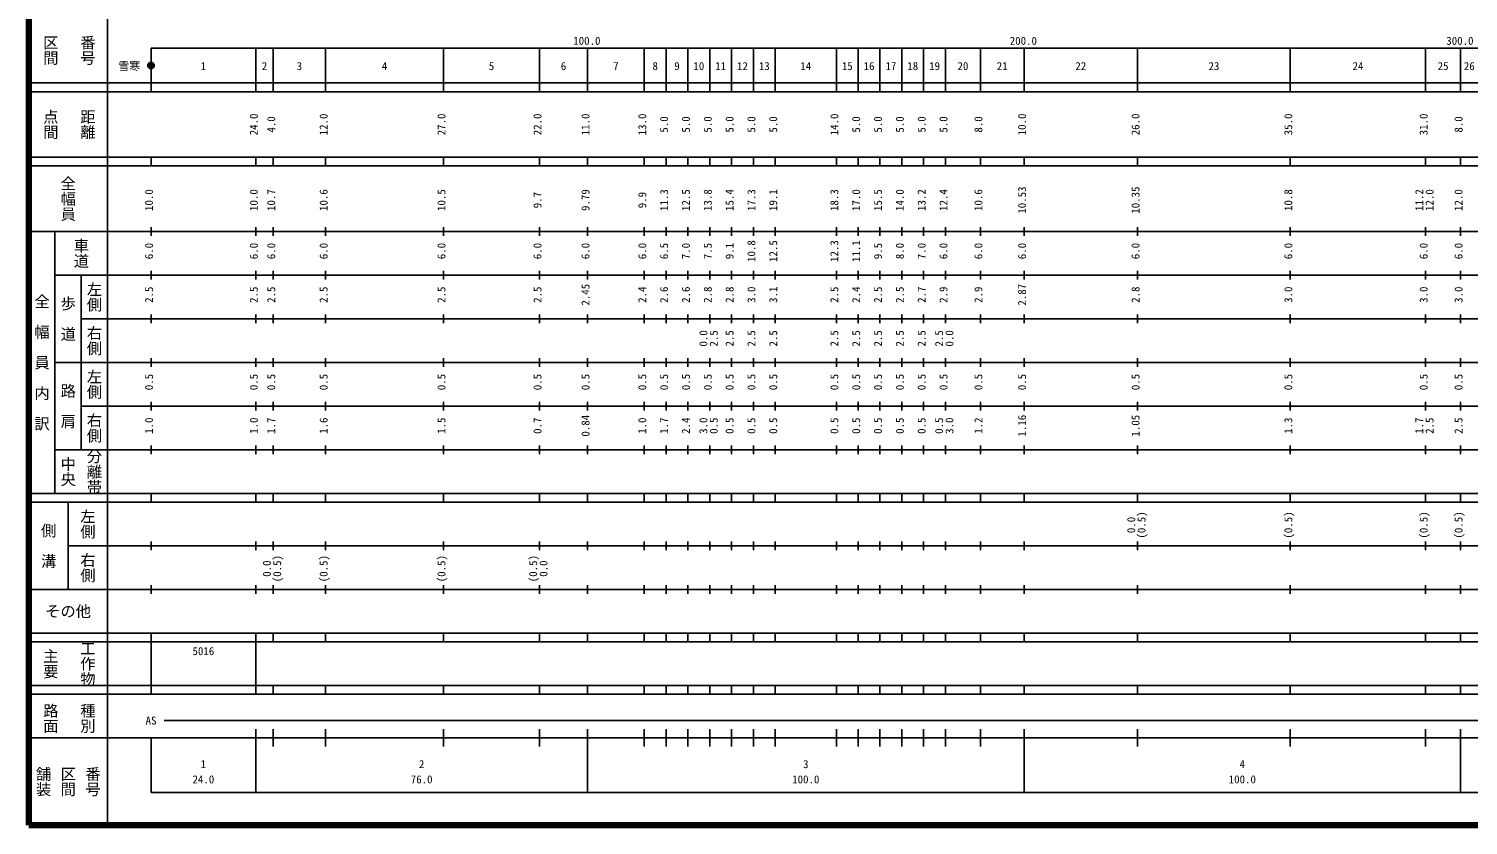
# Model space of a CAD drawing. Units: millimetres on the paper, enlarged 1000 times. Extents: x 40000 to 680000, y 20000 to 380000.
# Drawn here: x 40000 to 369752, y 20000 to 202409 of the extents above; entities that cross this region are included whole.
import ezdxf
from ezdxf.enums import TextEntityAlignment as Align

# ---------------------------------------------------------------- set-up
doc = ezdxf.new("R2010")
doc.units = ezdxf.units.MM
doc.header["$LTSCALE"] = 1000
doc.layers.add('M-TTL', color=2, linetype='Continuous', lineweight=140)
doc.layers.add('M-TTL-BAND', color=7, linetype='Continuous', lineweight=25)
doc.styles.add('@ＭＳ ゴシック', font='')
doc.styles.add('ＭＳ ゴシック', font='')
doc.styles.get('@ＭＳ ゴシック').set_extended_font_data('@MS Gothic')
doc.styles.get('ＭＳ ゴシック').set_extended_font_data('MS Gothic')

msp = doc.modelspace()

# ---------------------------------------------------------------- hatches: boundary and pattern name
at = {"layer": 'M-TTL-BAND'}
msp.add_hatch(color=256, dxfattribs=at).paths.add_polyline_path([(68750, 194000, 1), (67250, 194000, 1)])

# ---------------------------------------------------------------- linework, layer by layer
at = {"layer": 'M-TTL'}
for p, q in [((40000, 380000), (40000, 20000)), ((40000, 20000), (680000, 20000))]:
    msp.add_line(p, q, dxfattribs=at)
at = {"layer": 'M-TTL-BAND'}
for p, q in [((58000, 370000), (58000, 20000)), ((68000, 198000), (579000, 198000)), ((68000, 198000), (68000, 188000)), ((92000, 188000), (92000, 198000)), ((96000, 188000), (96000, 198000)), ((108000, 188000), (108000, 198000)), ((135000, 188000), (135000, 198000)), ((157000, 188000), (157000, 198000)), ((168000, 188000), (168000, 198000)), ((181000, 188000), (181000, 198000)), ((186000, 188000), (186000, 198000)), ((191000, 188000), (191000, 198000)), ((196000, 188000), (196000, 198000)), ((201000, 188000), (201000, 198000)), ((206000, 188000), (206000, 198000)), ((211000, 188000), (211000, 198000)), ((225000, 188000), (225000, 198000)), ((230000, 188000), (230000, 198000)), ((235000, 188000), (235000, 198000)), ((240000, 188000), (240000, 198000)), ((245000, 188000), (245000, 198000)), ((250000, 188000), (250000, 198000)), ((258000, 188000), (258000, 198000)), ((268000, 188000), (268000, 198000)), ((294000, 188000), (294000, 198000)), ((329000, 188000), (329000, 198000)), ((360000, 188000), (360000, 198000)), ((368000, 188000), (368000, 198000)), ((40000, 190000), (579000, 190000)), ((40000, 188000), (579000, 188000)), ((40000, 173000), (579000, 173000)), ((68000, 171000), (68000, 173000)), ((92000, 171000), (92000, 173000)), ((96000, 171000), (96000, 173000)), ((108000, 171000), (108000, 173000)), ((135000, 171000), (135000, 173000)), ((157000, 171000), (157000, 173000)), ((168000, 171000), (168000, 173000)), ((181000, 171000), (181000, 173000)), ((186000, 171000), (186000, 173000)), ((191000, 171000), (191000, 173000)), ((196000, 171000), (196000, 173000)), ((201000, 171000), (201000, 173000)), ((206000, 171000), (206000, 173000)), ((211000, 171000), (211000, 173000)), ((225000, 171000), (225000, 173000)), ((230000, 171000), (230000, 173000)), ((235000, 171000), (235000, 173000)), ((240000, 171000), (240000, 173000)), ((245000, 171000), (245000, 173000)), ((250000, 171000), (250000, 173000)), ((258000, 171000), (258000, 173000)), ((268000, 171000), (268000, 173000)), ((294000, 171000), (294000, 173000)), ((329000, 171000), (329000, 173000)), ((360000, 171000), (360000, 173000)), ((368000, 171000), (368000, 173000)), ((40000, 171000), (579000, 171000)), ((40000, 156000), (579000, 156000)), ((46000, 96000), (46000, 156000)), ((68000, 155000), (68000, 157000)), ((92000, 155000), (92000, 157000)), ((96000, 155000), (96000, 157000)), ((108000, 155000), (108000, 157000)), ((135000, 155000), (135000, 157000)), ((157000, 155000), (157000, 157000)), ((168000, 155000), (168000, 157000)), ((181000, 155000), (181000, 157000)), ((186000, 155000), (186000, 157000)), ((191000, 155000), (191000, 157000)), ((196000, 155000), (196000, 157000)), ((201000, 155000), (201000, 157000)), ((206000, 155000), (206000, 157000)), ((211000, 155000), (211000, 157000)), ((225000, 155000), (225000, 157000)), ((230000, 155000), (230000, 157000)), ((235000, 155000), (235000, 157000)), ((240000, 155000), (240000, 157000)), ((245000, 155000), (245000, 157000)), ((250000, 155000), (250000, 157000)), ((258000, 155000), (258000, 157000)), ((268000, 155000), (268000, 157000)), ((294000, 155000), (294000, 157000)), ((329000, 155000), (329000, 157000)), ((360000, 155000), (360000, 157000)), ((368000, 155000), (368000, 157000)), ((46000, 146000), (579000, 146000)), ((52000, 146000), (52000, 106000)), ((68000, 145000), (68000, 147000)), ((92000, 145000), (92000, 147000)), ((96000, 145000), (96000, 147000)), ((108000, 145000), (108000, 147000)), ((135000, 145000), (135000, 147000)), ((157000, 145000), (157000, 147000)), ((168000, 145000), (168000, 147000)), ((181000, 145000), (181000, 147000)), ((186000, 145000), (186000, 147000)), ((191000, 145000), (191000, 147000)), ((196000, 145000), (196000, 147000)), ((201000, 145000), (201000, 147000)), ((206000, 145000), (206000, 147000)), ((211000, 145000), (211000, 147000)), ((225000, 145000), (225000, 147000)), ((230000, 145000), (230000, 147000)), ((235000, 145000), (235000, 147000)), ((240000, 145000), (240000, 147000)), ((245000, 145000), (245000, 147000)), ((250000, 145000), (250000, 147000)), ((258000, 145000), (258000, 147000)), ((268000, 145000), (268000, 147000)), ((294000, 145000), (294000, 147000)), ((329000, 145000), (329000, 147000)), ((360000, 145000), (360000, 147000)), ((368000, 145000), (368000, 147000)), ((52000, 136000), (579000, 136000)), ((68000, 135000), (68000, 137000)), ((92000, 135000), (92000, 137000)), ((96000, 135000), (96000, 137000)), ((108000, 135000), (108000, 137000)), ((135000, 135000), (135000, 137000)), ((157000, 135000), (157000, 137000)), ((168000, 135000), (168000, 137000)), ((181000, 135000), (181000, 137000)), ((186000, 135000), (186000, 137000)), ((191000, 135000), (191000, 137000)), ((196000, 135000), (196000, 137000)), ((201000, 135000), (201000, 137000)), ((206000, 135000), (206000, 137000)), ((211000, 135000), (211000, 137000)), ((225000, 135000), (225000, 137000)), ((230000, 135000), (230000, 137000)), ((235000, 135000), (235000, 137000)), ((240000, 135000), (240000, 137000)), ((245000, 135000), (245000, 137000)), ((250000, 135000), (250000, 137000)), ((258000, 135000), (258000, 137000)), ((268000, 135000), (268000, 137000)), ((294000, 135000), (294000, 137000)), ((329000, 135000), (329000, 137000)), ((360000, 135000), (360000, 137000)), ((368000, 135000), (368000, 137000)), ((46000, 126000), (579000, 126000)), ((68000, 125000), (68000, 127000)), ((92000, 125000), (92000, 127000)), ((96000, 125000), (96000, 127000)), ((108000, 125000), (108000, 127000)), ((135000, 125000), (135000, 127000)), ((157000, 125000), (157000, 127000)), ((168000, 125000), (168000, 127000)), ((181000, 125000), (181000, 127000)), ((186000, 125000), (186000, 127000)), ((191000, 125000), (191000, 127000)), ((196000, 125000), (196000, 127000)), ((201000, 125000), (201000, 127000)), ((206000, 125000), (206000, 127000)), ((211000, 125000), (211000, 127000)), ((225000, 125000), (225000, 127000)), ((230000, 125000), (230000, 127000)), ((235000, 125000), (235000, 127000)), ((240000, 125000), (240000, 127000)), ((245000, 125000), (245000, 127000)), ((250000, 125000), (250000, 127000)), ((258000, 125000), (258000, 127000)), ((268000, 125000), (268000, 127000)), ((294000, 125000), (294000, 127000)), ((329000, 125000), (329000, 127000)), ((360000, 125000), (360000, 127000)), ((368000, 125000), (368000, 127000)), ((52000, 116000), (579000, 116000)), ((68000, 115000), (68000, 117000)), ((92000, 115000), (92000, 117000)), ((96000, 115000), (96000, 117000)), ((108000, 115000), (108000, 117000)), ((135000, 115000), (135000, 117000)), ((157000, 115000), (157000, 117000)), ((168000, 115000), (168000, 117000)), ((181000, 115000), (181000, 117000)), ((186000, 115000), (186000, 117000)), ((191000, 115000), (191000, 117000)), ((196000, 115000), (196000, 117000)), ((201000, 115000), (201000, 117000)), ((206000, 115000), (206000, 117000)), ((211000, 115000), (211000, 117000)), ((225000, 115000), (225000, 117000)), ((230000, 115000), (230000, 117000)), ((235000, 115000), (235000, 117000)), ((240000, 115000), (240000, 117000)), ((245000, 115000), (245000, 117000)), ((250000, 115000), (250000, 117000)), ((258000, 115000), (258000, 117000)), ((268000, 115000), (268000, 117000)), ((294000, 115000), (294000, 117000)), ((329000, 115000), (329000, 117000)), ((360000, 115000), (360000, 117000)), ((368000, 115000), (368000, 117000)), ((46000, 106000), (579000, 106000)), ((68000, 105000), (68000, 107000)), ((92000, 105000), (92000, 107000)), ((96000, 105000), (96000, 107000)), ((108000, 105000), (108000, 107000)), ((135000, 105000), (135000, 107000)), ((157000, 105000), (157000, 107000)), ((168000, 105000), (168000, 107000)), ((181000, 105000), (181000, 107000)), ((186000, 105000), (186000, 107000)), ((191000, 105000), (191000, 107000)), ((196000, 105000), (196000, 107000)), ((201000, 105000), (201000, 107000)), ((206000, 105000), (206000, 107000)), ((211000, 105000), (211000, 107000)), ((225000, 105000), (225000, 107000)), ((230000, 105000), (230000, 107000)), ((235000, 105000), (235000, 107000)), ((240000, 105000), (240000, 107000)), ((245000, 105000), (245000, 107000)), ((250000, 105000), (250000, 107000)), ((258000, 105000), (258000, 107000)), ((268000, 105000), (268000, 107000)), ((294000, 105000), (294000, 107000)), ((329000, 105000), (329000, 107000)), ((360000, 105000), (360000, 107000)), ((368000, 105000), (368000, 107000)), ((40000, 96000), (579000, 96000)), ((68000, 94000), (68000, 96000)), ((92000, 94000), (92000, 96000)), ((96000, 94000), (96000, 96000)), ((108000, 94000), (108000, 96000)), ((135000, 94000), (135000, 96000)), ((157000, 94000), (157000, 96000)), ((168000, 94000), (168000, 96000)), ((181000, 94000), (181000, 96000)), ((186000, 94000), (186000, 96000)), ((191000, 94000), (191000, 96000)), ((196000, 94000), (196000, 96000)), ((201000, 94000), (201000, 96000)), ((206000, 94000), (206000, 96000)), ((211000, 94000), (211000, 96000)), ((225000, 94000), (225000, 96000)), ((230000, 94000), (230000, 96000)), ((235000, 94000), (235000, 96000)), ((240000, 94000), (240000, 96000)), ((245000, 94000), (245000, 96000)), ((250000, 94000), (250000, 96000)), ((258000, 94000), (258000, 96000)), ((268000, 94000), (268000, 96000)), ((294000, 94000), (294000, 96000)), ((329000, 94000), (329000, 96000)), ((360000, 94000), (360000, 96000)), ((368000, 94000), (368000, 96000)), ((40000, 94000), (579000, 94000)), ((49000, 94000), (49000, 74000)), ((49000, 84000), (579000, 84000)), ((68000, 83000), (68000, 85000)), ((92000, 83000), (92000, 85000)), ((96000, 83000), (96000, 85000)), ((108000, 83000), (108000, 85000)), ((135000, 83000), (135000, 85000)), ((157000, 83000), (157000, 85000)), ((168000, 83000), (168000, 85000)), ((181000, 83000), (181000, 85000)), ((186000, 83000), (186000, 85000)), ((191000, 83000), (191000, 85000)), ((196000, 83000), (196000, 85000)), ((201000, 83000), (201000, 85000)), ((206000, 83000), (206000, 85000)), ((211000, 83000), (211000, 85000)), ((225000, 83000), (225000, 85000)), ((230000, 83000), (230000, 85000)), ((235000, 83000), (235000, 85000)), ((240000, 83000), (240000, 85000)), ((245000, 83000), (245000, 85000)), ((250000, 83000), (250000, 85000)), ((258000, 83000), (258000, 85000)), ((268000, 83000), (268000, 85000)), ((294000, 83000), (294000, 85000)), ((329000, 83000), (329000, 85000)), ((360000, 83000), (360000, 85000)), ((368000, 83000), (368000, 85000)), ((40000, 74000), (579000, 74000)), ((68000, 73000), (68000, 75000)), ((92000, 73000), (92000, 75000)), ((96000, 73000), (96000, 75000)), ((108000, 73000), (108000, 75000)), ((135000, 73000), (135000, 75000)), ((157000, 73000), (157000, 75000)), ((168000, 73000), (168000, 75000)), ((181000, 73000), (181000, 75000)), ((186000, 73000), (186000, 75000)), ((191000, 73000), (191000, 75000)), ((196000, 73000), (196000, 75000)), ((201000, 73000), (201000, 75000)), ((206000, 73000), (206000, 75000)), ((211000, 73000), (211000, 75000)), ((225000, 73000), (225000, 75000)), ((230000, 73000), (230000, 75000)), ((235000, 73000), (235000, 75000)), ((240000, 73000), (240000, 75000)), ((245000, 73000), (245000, 75000)), ((250000, 73000), (250000, 75000)), ((258000, 73000), (258000, 75000)), ((268000, 73000), (268000, 75000)), ((294000, 73000), (294000, 75000)), ((329000, 73000), (329000, 75000)), ((360000, 73000), (360000, 75000)), ((368000, 73000), (368000, 75000)), ((40000, 64000), (579000, 64000)), ((68000, 62000), (68000, 64000)), ((92000, 62000), (92000, 64000)), ((96000, 62000), (96000, 64000)), ((108000, 62000), (108000, 64000)), ((135000, 62000), (135000, 64000)), ((157000, 62000), (157000, 64000)), ((168000, 62000), (168000, 64000)), ((181000, 62000), (181000, 64000)), ((186000, 62000), (186000, 64000)), ((191000, 62000), (191000, 64000)), ((196000, 62000), (196000, 64000)), ((201000, 62000), (201000, 64000)), ((206000, 62000), (206000, 64000)), ((211000, 62000), (211000, 64000)), ((225000, 62000), (225000, 64000)), ((230000, 62000), (230000, 64000)), ((235000, 62000), (235000, 64000)), ((240000, 62000), (240000, 64000)), ((245000, 62000), (245000, 64000)), ((250000, 62000), (250000, 64000)), ((258000, 62000), (258000, 64000)), ((268000, 62000), (268000, 64000)), ((294000, 62000), (294000, 64000)), ((329000, 62000), (329000, 64000)), ((360000, 62000), (360000, 64000)), ((368000, 62000), (368000, 64000)), ((40000, 62000), (579000, 62000)), ((68000, 52000), (68000, 62000)), ((92000, 52000), (92000, 62000)), ((40000, 52000), (579000, 52000)), ((40000, 50000), (579000, 50000)), ((68000, 50000), (68000, 52000)), ((92000, 50000), (92000, 52000)), ((96000, 50000), (96000, 52000)), ((108000, 50000), (108000, 52000)), ((135000, 50000), (135000, 52000)), ((157000, 50000), (157000, 52000)), ((168000, 50000), (168000, 52000)), ((181000, 50000), (181000, 52000)), ((186000, 50000), (186000, 52000)), ((191000, 50000), (191000, 52000)), ((196000, 50000), (196000, 52000)), ((201000, 50000), (201000, 52000)), ((206000, 50000), (206000, 52000)), ((211000, 50000), (211000, 52000)), ((225000, 50000), (225000, 52000)), ((230000, 50000), (230000, 52000)), ((235000, 50000), (235000, 52000)), ((240000, 50000), (240000, 52000)), ((245000, 50000), (245000, 52000)), ((250000, 50000), (250000, 52000)), ((258000, 50000), (258000, 52000)), ((268000, 50000), (268000, 52000)), ((294000, 50000), (294000, 52000)), ((329000, 50000), (329000, 52000)), ((360000, 50000), (360000, 52000)), ((368000, 50000), (368000, 52000)), ((71000, 44000), (565000, 44000)), ((40000, 40000), (579000, 40000)), ((68000, 40000), (68000, 27500)), ((92000, 27500), (92000, 42000)), ((96000, 38000), (96000, 42000)), ((108000, 38000), (108000, 42000)), ((135000, 38000), (135000, 42000)), ((157000, 38000), (157000, 42000)), ((168000, 27500), (168000, 42000)), ((181000, 38000), (181000, 42000)), ((186000, 38000), (186000, 42000)), ((191000, 38000), (191000, 42000)), ((196000, 38000), (196000, 42000)), ((201000, 38000), (201000, 42000)), ((206000, 38000), (206000, 42000)), ((211000, 38000), (211000, 42000)), ((225000, 38000), (225000, 42000)), ((230000, 38000), (230000, 42000)), ((235000, 38000), (235000, 42000)), ((240000, 38000), (240000, 42000)), ((245000, 38000), (245000, 42000)), ((250000, 38000), (250000, 42000)), ((258000, 38000), (258000, 42000)), ((268000, 27500), (268000, 42000)), ((294000, 38000), (294000, 42000)), ((329000, 38000), (329000, 42000)), ((360000, 38000), (360000, 42000)), ((368000, 27500), (368000, 42000)), ((68000, 27500), (579000, 27500))]:
    msp.add_line(p, q, dxfattribs=at)
msp.add_lwpolyline([(68750, 194000, 1), (67250, 194000, 1)], format="xyb", close=True, dxfattribs=at)

# ---------------------------------------------------------------- texts
at = {"layer": 'M-TTL-BAND', "style": '@ＭＳ ゴシック'}
for s, p in [('区間', (45000, 197500)), ('番号', (53500, 197500)), ('点間', (45000, 180500)), ('距離', (53500, 180500)), ('全幅員', (49000, 163500)), ('車道', (52000, 151000)), ('左側', (55000, 141000)), ('全\u3000幅\u3000員\u3000内\u3000訳', (43000, 126000)), ('歩\u3000道', (49000, 136000)), ('右側', (55000, 131000)), ('左側', (55000, 121000)), ('路\u3000肩', (49000, 116000)), ('右側', (55000, 111000)), ('分離帯', (55000, 101000)), ('中央', (49000, 101000)), ('左側', (53500, 89000)), ('側\u3000溝', (44500, 84000)), ('右側', (53500, 79000)), ('主要', (45000, 57000)), ('工作物', (53500, 57000)), ('路面', (45000, 44500)), ('種別', (53500, 44500)), ('舗装', (43333, 30000)), ('区間', (49000, 30000)), ('番号', (54667, 30000))]:
    msp.add_text(s, height=2566, rotation=270, dxfattribs=at).set_placement(p, align=Align.MIDDLE_CENTER)
at = {"layer": 'M-TTL-BAND', "style": 'ＭＳ ゴシック'}
for s, p in [('100.0', (167844, 198195)), ('200.0', (267844, 198195)), ('300.0', (367844, 198195)), ('雪寒', (63017, 192405)), ('1', (80000, 192405)), ('2', (94000, 192405)), ('3', (102000, 192405)), ('4', (121500, 192405)), ('5', (146000, 192405)), ('6', (162500, 192405)), ('7', (174500, 192405)), ('8', (183500, 192405)), ('9', (188500, 192405)), ('10', (193500, 192405)), ('11', (198500, 192405)), ('12', (203500, 192405)), ('13', (208500, 192405)), ('14', (218000, 192405)), ('15', (227500, 192405)), ('16', (232500, 192405)), ('17', (237500, 192405)), ('18', (242500, 192405)), ('19', (247500, 192405)), ('20', (254000, 192405)), ('21', (263000, 192405)), ('22', (281000, 192405)), ('23', (311500, 192405)), ('24', (344500, 192405)), ('25', (364000, 192405)), ('26', (370000, 192405)), ('AS', (68000, 42500)), ('1', (80000, 32523)), ('2', (130000, 32523)), ('3', (218000, 32523)), ('4', (318000, 32523)), ('24.0', (80000, 29033)), ('76.0', (130000, 29033)), ('100.0', (218000, 29033)), ('100.0', (318000, 29033))]:
    msp.add_text(s, height=1833, dxfattribs=at).set_placement(p, align=Align.BOTTOM_CENTER)
for s, p in [('24.0', (93000, 180500)), ('4.0', (97000, 180500)), ('12.0', (109000, 180500)), ('27.0', (136000, 180500)), ('22.0', (158000, 180500)), ('11.0', (169000, 180500)), ('13.0', (182000, 180500)), ('5.0', (187000, 180500)), ('5.0', (192000, 180500)), ('5.0', (197000, 180500)), ('5.0', (202000, 180500)), ('5.0', (207000, 180500)), ('5.0', (212000, 180500)), ('14.0', (226000, 180500)), ('5.0', (231000, 180500)), ('5.0', (236000, 180500)), ('5.0', (241000, 180500)), ('5.0', (246000, 180500)), ('5.0', (251000, 180500)), ('8.0', (259000, 180500)), ('10.0', (269000, 180500)), ('26.0', (295000, 180500)), ('35.0', (330000, 180500)), ('31.0', (361000, 180500)), ('8.0', (369000, 180500)), ('10.0', (69000, 163174)), ('10.0', (93000, 163174)), ('10.7', (97000, 163174)), ('10.6', (109000, 163174)), ('10.5', (136000, 163174)), ('9.7', (158000, 163174)), ('9.79', (169000, 163174)), ('9.9', (182000, 163174)), ('11.3', (187000, 163174)), ('12.5', (192000, 163174)), ('13.8', (197000, 163174)), ('15.4', (202000, 163174)), ('17.3', (207000, 163174)), ('19.1', (212000, 163174)), ('18.3', (226000, 163174)), ('17.0', (231000, 163174)), ('15.5', (236000, 163174)), ('14.0', (241000, 163174)), ('13.2', (246000, 163174)), ('12.4', (251000, 163174)), ('10.6', (259000, 163174)), ('10.53', (269000, 163174)), ('10.35', (295000, 163174)), ('10.8', (330000, 163174)), ('11.2', (360000, 163174)), ('12.0', (362370, 163174)), ('12.0', (369000, 163174)), ('6.0', (69000, 151500)), ('6.0', (93000, 151500)), ('6.0', (97000, 151500)), ('6.0', (109000, 151500)), ('6.0', (136000, 151500)), ('6.0', (158000, 151500)), ('6.0', (169000, 151500)), ('6.0', (182000, 151500)), ('6.5', (187000, 151500)), ('7.0', (192000, 151500)), ('7.5', (197000, 151500)), ('9.1', (202000, 151500)), ('10.8', (207000, 151500)), ('12.5', (212000, 151500)), ('12.3', (226000, 151500)), ('11.1', (231000, 151500)), ('9.5', (236000, 151500)), ('8.0', (241000, 151500)), ('7.0', (246000, 151500)), ('6.0', (251000, 151500)), ('6.0', (259000, 151500)), ('6.0', (269000, 151500)), ('6.0', (295000, 151500)), ('6.0', (330000, 151500)), ('6.0', (361000, 151500)), ('6.0', (369000, 151500)), ('2.5', (69000, 141500)), ('2.5', (93000, 141500)), ('2.5', (97000, 141500)), ('2.5', (109000, 141500)), ('2.5', (136000, 141500)), ('2.5', (158000, 141500)), ('2.45', (169000, 141500)), ('2.4', (182000, 141500)), ('2.6', (187000, 141500)), ('2.6', (192000, 141500)), ('2.8', (197000, 141500)), ('2.8', (202000, 141500)), ('3.0', (207000, 141500)), ('3.1', (212000, 141500)), ('2.5', (226000, 141500)), ('2.4', (231000, 141500)), ('2.5', (236000, 141500)), ('2.5', (241000, 141500)), ('2.7', (246000, 141500)), ('2.9', (251000, 141500)), ('2.9', (259000, 141500)), ('2.87', (269000, 141500)), ('2.8', (295000, 141500)), ('3.0', (330000, 141500)), ('3.0', (361000, 141500)), ('3.0', (369000, 141500)), ('0.0', (196000, 131500)), ('2.5', (198370, 131500)), ('2.5', (202000, 131500)), ('2.5', (207000, 131500)), ('2.5', (212000, 131500)), ('2.5', (226000, 131500)), ('2.5', (231000, 131500)), ('2.5', (236000, 131500)), ('2.5', (241000, 131500)), ('2.5', (246000, 131500)), ('2.5', (250000, 131500)), ('0.0', (252370, 131500)), ('0.5', (69000, 121500)), ('0.5', (93000, 121500)), ('0.5', (97000, 121500)), ('0.5', (109000, 121500)), ('0.5', (136000, 121500)), ('0.5', (158000, 121500)), ('0.5', (169000, 121500)), ('0.5', (182000, 121500)), ('0.5', (187000, 121500)), ('0.5', (192000, 121500)), ('0.5', (197000, 121500)), ('0.5', (202000, 121500)), ('0.5', (207000, 121500)), ('0.5', (212000, 121500)), ('0.5', (226000, 121500)), ('0.5', (231000, 121500)), ('0.5', (236000, 121500)), ('0.5', (241000, 121500)), ('0.5', (246000, 121500)), ('0.5', (251000, 121500)), ('0.5', (259000, 121500)), ('0.5', (269000, 121500)), ('0.5', (295000, 121500)), ('0.5', (330000, 121500)), ('0.5', (361000, 121500)), ('0.5', (369000, 121500)), ('1.0', (69000, 111500)), ('1.0', (93000, 111500)), ('1.7', (97000, 111500)), ('1.6', (109000, 111500)), ('1.5', (136000, 111500)), ('0.7', (158000, 111500)), ('0.84', (169000, 111500)), ('1.0', (182000, 111500)), ('1.7', (187000, 111500)), ('2.4', (192000, 111500)), ('3.0', (196000, 111500)), ('0.5', (198370, 111500)), ('0.5', (202000, 111500)), ('0.5', (207000, 111500)), ('0.5', (212000, 111500)), ('0.5', (226000, 111500)), ('0.5', (231000, 111500)), ('0.5', (236000, 111500)), ('0.5', (241000, 111500)), ('0.5', (246000, 111500)), ('0.5', (250000, 111500)), ('3.0', (252370, 111500)), ('1.2', (259000, 111500)), ('1.16', (269000, 111500)), ('1.05', (295000, 111500)), ('1.3', (330000, 111500)), ('1.7', (360000, 111500)), ('2.5', (362370, 111500)), ('2.5', (369000, 111500)), ('0.0', (294000, 88764)), ('(0.5)', (296370, 88764)), ('(0.5)', (330000, 88764)), ('(0.5)', (361000, 88764)), ('(0.5)', (369000, 88764)), ('0.0', (96000, 78764)), ('(0.5)', (98370, 78764)), ('(0.5)', (109000, 78764)), ('(0.5)', (136000, 78764)), ('(0.5)', (157000, 78764)), ('0.0', (159370, 78764))]:
    msp.add_text(s, height=1833, rotation=90, dxfattribs=at).set_placement(p, align=Align.BOTTOM_CENTER)
msp.add_text('その他', height=2566, dxfattribs=at).set_placement((49000, 69000), align=Align.MIDDLE_CENTER)
msp.add_text('5016', height=1833, dxfattribs=at).set_placement((77500, 58405), align=Align.BOTTOM_LEFT)

doc.saveas('drawing.dxf')
